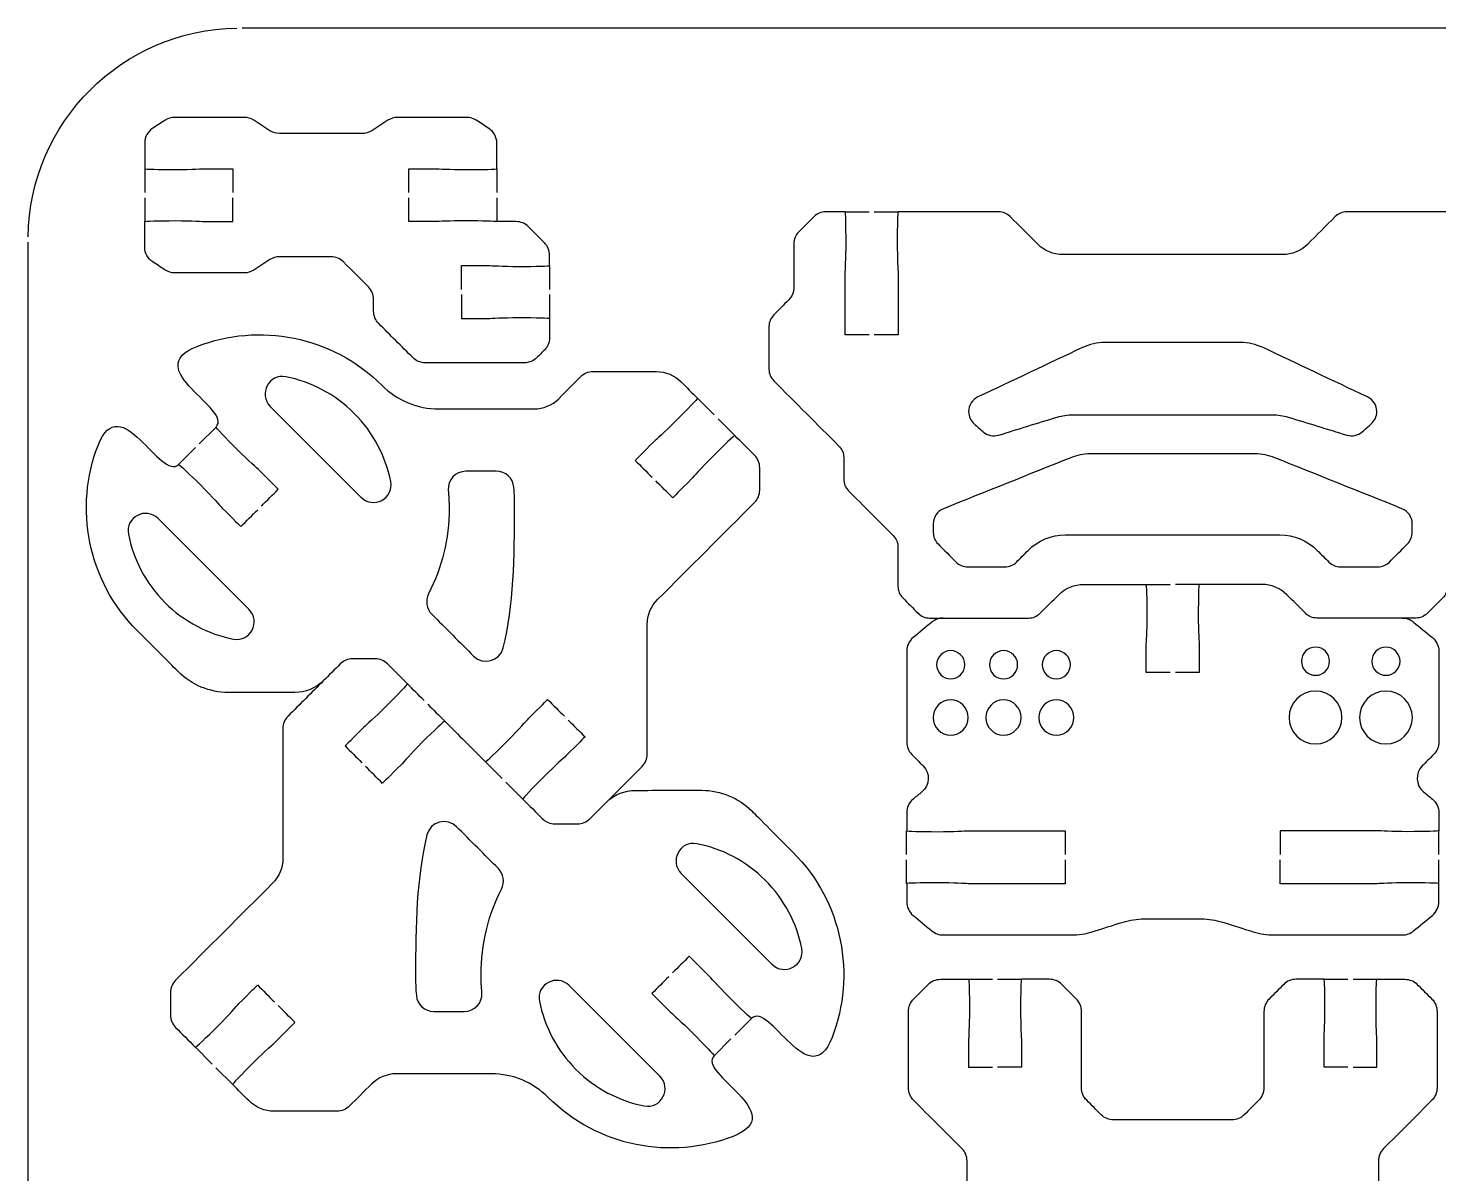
# Model space of a CAD drawing. Extents: x 0 to 400, y 230 to 450.
# Drawn here: x 0 to 80.1, y 384.9 to 450 of the extents above; entities that cross this region are included whole.
import ezdxf

# ---------------------------------------------------------------- set-up
doc = ezdxf.new("R2010")
doc.units = 0
doc.header["$MEASUREMENT"] = 0
doc.layers.add('DEFAULT', color=18, linetype='CONTINUOUS')

msp = doc.modelspace()

# ---------------------------------------------------------------- linework, layer by layer
at = {"layer": 'DEFAULT', "color": 1}
for points in [[(117.852, 450), (12.15, 450)], [(6.616, 442.021), (6.616, 440.67)], [(26.615, 442.018), (26.615, 440.667)], [(6.616, 440.37), (6.616, 439.023)], [(26.615, 440.367), (26.615, 439.019)], [(46.402, 439.573), (47.753, 439.573)], [(48.053, 439.573), (49.401, 439.573)], [(0, 242.147), (0, 437.847)], [(29.614, 436.515), (29.614, 435.167)], [(29.614, 434.867), (29.614, 433.516)], [(38.961, 428.032), (38.008, 428.984)], [(40.129, 426.864), (39.176, 427.817)], [(9.712, 426.391), (10.665, 427.347)], [(8.544, 425.224), (9.5, 426.18)], [(26.921, 407.38), (25.965, 408.336)], [(28.088, 406.212), (27.132, 407.168)], [(49.888, 403.06), (49.888, 404.412)], [(80.11, 403.057), (80.11, 404.408)], [(49.888, 401.41), (49.888, 402.761)], [(80.11, 401.41), (80.11, 402.757)], [(53.405, 395.98), (54.756, 395.98)], [(55.056, 395.98), (56.404, 395.98)], [(73.594, 395.98), (74.946, 395.98)], [(75.245, 395.98), (76.593, 395.98)], [(40.129, 392.803), (41.081, 393.756)], [(38.961, 391.636), (39.913, 392.592)], [(10.453, 391.163), (9.497, 392.119)], [(11.617, 389.995), (10.661, 390.951)]]:
    msp.add_lwpolyline(points, dxfattribs=at)
msp.add_open_spline([(0, 438.15), (0.081, 444.659), (5.341, 449.919), (11.85, 450)], degree=3, dxfattribs=at)
for points, knots in [([(21.616, 440.667), (21.616, 441.117), (21.616, 441.568), (21.616, 442.018), (21.616, 442.018), (22.241, 442.018), (23.116, 442.018), (23.327, 442.018), (23.899, 441.969), (24.865, 441.969), (25.832, 441.969), (26.615, 441.986), (26.615, 442.018), (26.615, 442.502), (26.615, 442.987), (26.615, 443.471), (26.615, 443.81), (26.442, 444.128), (26.16, 444.311), (25.922, 444.464), (25.685, 444.617), (25.447, 444.77), (25.285, 444.875), (25.098, 444.932), (24.904, 444.932), (23.592, 444.932), (22.279, 444.932), (20.967, 444.932), (20.773, 444.932), (20.586, 444.875), (20.424, 444.77), (20.118, 444.572), (19.812, 444.375), (19.507, 444.177), (19.341, 444.071), (19.154, 444.015), (18.96, 444.015), (17.396, 444.017), (15.832, 444.019), (14.268, 444.022), (14.077, 444.022), (13.89, 444.078), (13.728, 444.18), (13.421, 444.379), (13.114, 444.578), (12.807, 444.777), (12.645, 444.879), (12.458, 444.935), (12.264, 444.935), (10.952, 444.935), (9.639, 444.935), (8.327, 444.935), (8.133, 444.935), (7.946, 444.879), (7.784, 444.777), (7.547, 444.624), (7.311, 444.471), (7.075, 444.318), (6.789, 444.135), (6.616, 443.817), (6.616, 443.478), (6.616, 442.993), (6.616, 442.507), (6.616, 442.021), (6.616, 441.993), (7.399, 441.972), (8.366, 441.972), (9.333, 441.972), (9.904, 442.021), (10.116, 442.021), (10.615, 442.021), (11.115, 442.021), (11.615, 442.021), (11.615, 441.571), (11.615, 441.121), (11.615, 440.67)], [0, 0, 0, 0, 3.83, 3.83, 3.83, 4.83, 4.83, 4.83, 5.83, 5.83, 5.83, 6.83, 6.83, 6.83, 10.95, 10.95, 10.95, 11.95, 11.95, 11.95, 14.352166, 14.352166, 14.352166, 15.352166, 15.352166, 15.352166, 26.512166, 26.512166, 26.512166, 27.512166, 27.512166, 27.512166, 30.607711, 30.607711, 30.607711, 31.607711, 31.607711, 31.607711, 44.907726, 44.907726, 44.907726, 45.907726, 45.907726, 45.907726, 49.017099, 49.017099, 49.017099, 50.017099, 50.017099, 50.017099, 61.177099, 61.177099, 61.177099, 62.177099, 62.177099, 62.177099, 64.570862, 64.570862, 64.570862, 65.570862, 65.570862, 65.570862, 69.700862, 69.700862, 69.700862, 70.700862, 70.700862, 70.700862, 71.700862, 71.700862, 71.700862, 75.950862, 75.950862, 75.950862, 79.780862, 79.780862, 79.780862, 79.780862]), ([(24.615, 434.867), (24.615, 434.417), (24.615, 433.966), (24.615, 433.516), (25.115, 433.516), (25.614, 433.516), (26.114, 433.516), (26.326, 433.516), (26.897, 433.565), (27.864, 433.565), (28.831, 433.565), (29.614, 433.544), (29.614, 433.516), (29.614, 433.153), (29.614, 432.789), (29.614, 432.426), (29.614, 432.161), (29.508, 431.907), (29.321, 431.72), (29.177, 431.577), (29.034, 431.433), (28.891, 431.29), (28.704, 431.103), (28.45, 430.997), (28.185, 430.997), (26.306, 430.997), (24.427, 430.997), (22.548, 430.997), (22.283, 430.997), (22.029, 431.103), (21.842, 431.29), (21.198, 431.934), (20.553, 432.579), (19.909, 433.223), (19.722, 433.41), (19.616, 433.664), (19.616, 433.929), (19.616, 434.153), (19.616, 434.378), (19.616, 434.603), (19.616, 434.867), (19.51, 435.121), (19.323, 435.308), (18.852, 435.78), (18.38, 436.251), (17.909, 436.723), (17.722, 436.91), (17.468, 437.016), (17.203, 437.016), (16.226, 437.017), (15.249, 437.018), (14.271, 437.019), (14.077, 437.019), (13.887, 436.963), (13.725, 436.857), (13.419, 436.659), (13.113, 436.462), (12.807, 436.264), (12.645, 436.158), (12.458, 436.102), (12.264, 436.102), (10.952, 436.102), (9.639, 436.102), (8.327, 436.102), (8.133, 436.102), (7.946, 436.158), (7.784, 436.264), (7.546, 436.417), (7.309, 436.57), (7.071, 436.723), (6.789, 436.91), (6.616, 437.224), (6.616, 437.562), (6.616, 438.048), (6.616, 438.534), (6.616, 439.019), (6.616, 439.048), (7.399, 439.069), (8.366, 439.069), (9.333, 439.069), (9.904, 439.019), (10.116, 439.019), (10.615, 439.019), (11.115, 439.019), (11.615, 439.019), (11.615, 439.47), (11.615, 439.92), (11.615, 440.37)], [0, 0, 0, 0, 3.83, 3.83, 3.83, 8.08, 8.08, 8.08, 9.08, 9.08, 9.08, 10.08, 10.08, 10.08, 13.17, 13.17, 13.17, 14.17, 14.17, 14.17, 15.895341, 15.895341, 15.895341, 16.895341, 16.895341, 16.895341, 32.875341, 32.875341, 32.875341, 33.875341, 33.875341, 33.875341, 41.625231, 41.625231, 41.625231, 42.625231, 42.625231, 42.625231, 44.535231, 44.535231, 44.535231, 45.535231, 45.535231, 45.535231, 51.206227, 51.206227, 51.206227, 52.206227, 52.206227, 52.206227, 60.516233, 60.516233, 60.516233, 61.516233, 61.516233, 61.516233, 64.611778, 64.611778, 64.611778, 65.611778, 65.611778, 65.611778, 76.771778, 76.771778, 76.771778, 77.771778, 77.771778, 77.771778, 80.173944, 80.173944, 80.173944, 81.173944, 81.173944, 81.173944, 85.303944, 85.303944, 85.303944, 86.303944, 86.303944, 86.303944, 87.303944, 87.303944, 87.303944, 91.553944, 91.553944, 91.553944, 95.383944, 95.383944, 95.383944, 95.383944]), ([(24.615, 435.167), (24.615, 435.617), (24.615, 436.068), (24.615, 436.518), (25.115, 436.518), (25.614, 436.518), (26.114, 436.518), (26.326, 436.518), (26.897, 436.469), (27.864, 436.469), (28.831, 436.469), (29.614, 436.49), (29.614, 436.518), (29.614, 436.713), (29.614, 436.909), (29.614, 437.104), (29.614, 437.368), (29.508, 437.622), (29.321, 437.809), (29.016, 438.114), (28.712, 438.418), (28.407, 438.723), (28.22, 438.91), (27.966, 439.016), (27.702, 439.016), (27.339, 439.016), (26.977, 439.016), (26.615, 439.016), (26.47, 439.016), (25.832, 439.062), (24.865, 439.062), (23.899, 439.062), (23.327, 439.016), (23.116, 439.016), (22.241, 439.016), (21.616, 439.016), (21.616, 439.016), (21.616, 439.466), (21.616, 439.917), (21.616, 440.367)], [0, 0, 0, 0, 3.83, 3.83, 3.83, 8.08, 8.08, 8.08, 9.08, 9.08, 9.08, 10.08, 10.08, 10.08, 11.74, 11.74, 11.74, 12.74, 12.74, 12.74, 16.402813, 16.402813, 16.402813, 17.402813, 17.402813, 17.402813, 20.482813, 20.482813, 20.482813, 21.482813, 21.482813, 21.482813, 22.482813, 22.482813, 22.482813, 23.482813, 23.482813, 23.482813, 27.312813, 27.312813, 27.312813, 27.312813]), ([(47.753, 432.574), (47.302, 432.574), (46.85, 432.574), (46.399, 432.574), (46.399, 433.74), (46.399, 434.907), (46.399, 436.073), (46.399, 436.285), (46.448, 436.857), (46.448, 437.823), (46.448, 438.79), (46.427, 439.573), (46.399, 439.573), (46.026, 439.573), (45.653, 439.573), (45.281, 439.573), (45.037, 439.573), (44.804, 439.474), (44.628, 439.301), (44.337, 439.01), (44.047, 438.718), (43.757, 438.426), (43.584, 438.254), (43.485, 438.021), (43.485, 437.774), (43.485, 436.941), (43.485, 436.109), (43.485, 435.276), (43.485, 435.008), (43.379, 434.754), (43.192, 434.567), (42.909, 434.284), (42.625, 434), (42.342, 433.717), (42.169, 433.544), (42.07, 433.308), (42.07, 433.064), (42.07, 432.251), (42.07, 431.437), (42.07, 430.623), (42.07, 430.38), (42.169, 430.143), (42.342, 429.97), (43.575, 428.736), (44.809, 427.501), (46.043, 426.266), (46.219, 426.093), (46.314, 425.861), (46.314, 425.614), (46.314, 425.202), (46.314, 424.79), (46.314, 424.379), (46.314, 424.135), (46.413, 423.899), (46.586, 423.726), (47.432, 422.878), (48.279, 422.031), (49.126, 421.183), (49.302, 421.01), (49.397, 420.777), (49.397, 420.53), (49.397, 419.785), (49.397, 419.039), (49.397, 418.293), (49.397, 418.05), (49.496, 417.814), (49.669, 417.641), (49.96, 417.349), (50.25, 417.058), (50.54, 416.766), (50.717, 416.593), (50.95, 416.498), (51.193, 416.498), (51.449, 416.498), (51.706, 416.498), (51.962, 416.498), (53.58, 416.498), (55.198, 416.498), (56.816, 416.498), (57.063, 416.498), (57.296, 416.593), (57.469, 416.766), (57.822, 417.119), (58.175, 417.471), (58.527, 417.824), (58.901, 418.198), (59.409, 418.41), (59.938, 418.41), (61.125, 418.41), (62.311, 418.41), (63.498, 418.41), (63.948, 418.41), (64.399, 418.41), (64.849, 418.41)], [0, 0, 0, 0, 3.84, 3.84, 3.84, 13.76, 13.76, 13.76, 14.76, 14.76, 14.76, 15.76, 15.76, 15.76, 18.93, 18.93, 18.93, 19.93, 19.93, 19.93, 23.430186, 23.430186, 23.430186, 24.430186, 24.430186, 24.430186, 31.510186, 31.510186, 31.510186, 32.510186, 32.510186, 32.510186, 35.91844, 35.91844, 35.91844, 36.91844, 36.91844, 36.91844, 43.83844, 43.83844, 43.83844, 44.83844, 44.83844, 44.83844, 59.680613, 59.680613, 59.680613, 60.680613, 60.680613, 60.680613, 64.180613, 64.180613, 64.180613, 65.180613, 65.180613, 65.180613, 75.370025, 75.370025, 75.370025, 76.370025, 76.370025, 76.370025, 82.710025, 82.710025, 82.710025, 83.710025, 83.710025, 83.710025, 87.21021, 87.21021, 87.21021, 88.21021, 88.21021, 88.21021, 90.39021, 90.39021, 90.39021, 104.15021, 104.15021, 104.15021, 105.15021, 105.15021, 105.15021, 109.392851, 109.392851, 109.392851, 110.392851, 110.392851, 110.392851, 120.482851, 120.482851, 120.482851, 124.312851, 124.312851, 124.312851, 124.312851]), ([(81.948, 432.574), (81.498, 432.574), (81.047, 432.574), (80.597, 432.574), (80.597, 433.74), (80.597, 434.907), (80.597, 436.073), (80.597, 436.285), (80.646, 436.857), (80.646, 437.823), (80.646, 438.79), (80.625, 439.573), (80.597, 439.573), (78.693, 439.573), (76.789, 439.573), (74.886, 439.573), (74.639, 439.573), (74.406, 439.474), (74.233, 439.301), (73.705, 438.775), (73.177, 438.248), (72.649, 437.721), (72.275, 437.347), (71.767, 437.139), (71.238, 437.139), (67.079, 437.139), (62.919, 437.139), (58.76, 437.139), (58.231, 437.139), (57.723, 437.347), (57.349, 437.721), (56.821, 438.248), (56.293, 438.775), (55.765, 439.301), (55.592, 439.474), (55.359, 439.573), (55.112, 439.573), (53.209, 439.573), (51.305, 439.573), (49.401, 439.573), (49.373, 439.573), (49.352, 438.79), (49.352, 437.823), (49.352, 436.857), (49.401, 436.285), (49.401, 436.073), (49.401, 434.907), (49.401, 433.74), (49.401, 432.574), (48.952, 432.574), (48.503, 432.574), (48.053, 432.574)], [0, 0, 0, 0, 3.83, 3.83, 3.83, 13.75, 13.75, 13.75, 14.75, 14.75, 14.75, 15.75, 15.75, 15.75, 31.94, 31.94, 31.94, 32.94, 32.94, 32.94, 39.282752, 39.282752, 39.282752, 40.282752, 40.282752, 40.282752, 75.652752, 75.652752, 75.652752, 76.652752, 76.652752, 76.652752, 82.995504, 82.995504, 82.995504, 83.995504, 83.995504, 83.995504, 100.185504, 100.185504, 100.185504, 101.185504, 101.185504, 101.185504, 102.185504, 102.185504, 102.185504, 112.105504, 112.105504, 112.105504, 115.925504, 115.925504, 115.925504, 115.925504]), ([(82.248, 432.574), (82.698, 432.574), (83.149, 432.574), (83.599, 432.574), (83.599, 433.74), (83.599, 434.907), (83.599, 436.073), (83.599, 436.285), (83.55, 436.857), (83.55, 437.823), (83.55, 438.79), (83.571, 439.573), (83.599, 439.573), (83.972, 439.573), (84.345, 439.573), (84.718, 439.573), (84.961, 439.573), (85.194, 439.474), (85.37, 439.301), (85.661, 439.01), (85.951, 438.718), (86.242, 438.426), (86.414, 438.254), (86.513, 438.021), (86.513, 437.774), (86.514, 436.94), (86.516, 436.106), (86.517, 435.273), (86.517, 435.008), (86.623, 434.754), (86.81, 434.567), (87.093, 434.284), (87.376, 434), (87.66, 433.717), (87.833, 433.544), (87.931, 433.308), (87.931, 433.064), (87.931, 432.251), (87.931, 431.437), (87.931, 430.623), (87.931, 430.38), (87.833, 430.143), (87.66, 429.97), (86.426, 428.736), (85.193, 427.501), (83.959, 426.266), (83.783, 426.093), (83.687, 425.861), (83.687, 425.614), (83.687, 425.202), (83.687, 424.79), (83.687, 424.379), (83.687, 424.135), (83.589, 423.899), (83.416, 423.726), (82.479, 422.788), (81.541, 421.849), (80.601, 420.911), (80.601, 420.039), (80.601, 419.166), (80.601, 418.293), (80.601, 418.046), (80.502, 417.814), (80.333, 417.641), (80.042, 417.349), (79.752, 417.058), (79.461, 416.766), (79.285, 416.593), (79.052, 416.498), (78.805, 416.498), (78.55, 416.498), (78.295, 416.498), (78.039, 416.498), (76.421, 416.498), (74.803, 416.498), (73.185, 416.498), (72.938, 416.498), (72.705, 416.593), (72.533, 416.766), (72.18, 417.119), (71.827, 417.471), (71.474, 417.824), (71.1, 418.198), (70.592, 418.41), (70.063, 418.41), (68.875, 418.41), (67.688, 418.41), (66.5, 418.41), (66.05, 418.41), (65.599, 418.41), (65.149, 418.41)], [0, 0, 0, 0, 3.83, 3.83, 3.83, 13.75, 13.75, 13.75, 14.75, 14.75, 14.75, 15.75, 15.75, 15.75, 18.92, 18.92, 18.92, 19.92, 19.92, 19.92, 23.420186, 23.420186, 23.420186, 24.420186, 24.420186, 24.420186, 31.510193, 31.510193, 31.510193, 32.510193, 32.510193, 32.510193, 35.918447, 35.918447, 35.918447, 36.918447, 36.918447, 36.918447, 43.838447, 43.838447, 43.838447, 44.838447, 44.838447, 44.838447, 59.68062, 59.68062, 59.68062, 60.68062, 60.68062, 60.68062, 64.18062, 64.18062, 64.18062, 65.18062, 65.18062, 65.18062, 76.468976, 76.468976, 76.468976, 83.888976, 83.888976, 83.888976, 84.888976, 84.888976, 84.888976, 88.389162, 88.389162, 88.389162, 89.389162, 89.389162, 89.389162, 91.559162, 91.559162, 91.559162, 105.319162, 105.319162, 105.319162, 106.319162, 106.319162, 106.319162, 110.561802, 110.561802, 110.561802, 111.561802, 111.561802, 111.561802, 121.661802, 121.661802, 121.661802, 125.491802, 125.491802, 125.491802, 125.491802]), ([(13.243, 422.86), (13.562, 423.177), (13.881, 423.495), (14.199, 423.812), (13.847, 424.165), (13.494, 424.518), (13.141, 424.871), (12.989, 425.023), (12.552, 425.389), (11.868, 426.074), (11.194, 426.748), (10.665, 427.312), (10.665, 427.347), (11.666, 428.346), (6.294, 430.649), (9.589, 431.926), (13.106, 433.288), (17.258, 432.544), (20.094, 429.711), (20.955, 428.857), (22.109, 428.377), (23.319, 428.374), (25.119, 428.374), (26.919, 428.374), (28.72, 428.374), (29.249, 428.377), (29.753, 428.582), (30.127, 428.956), (30.542, 429.371), (30.957, 429.786), (31.373, 430.201), (31.56, 430.395), (31.814, 430.498), (32.078, 430.498), (33.274, 430.498), (34.47, 430.498), (35.666, 430.498), (36.199, 430.498), (36.707, 430.286), (37.081, 429.912), (37.39, 429.603), (37.699, 429.293), (38.008, 428.984), (38.008, 428.945), (37.476, 428.381), (36.805, 427.714), (36.121, 427.03), (35.684, 426.659), (35.535, 426.511), (34.914, 425.897), (34.474, 425.449), (34.474, 425.449), (34.792, 425.132), (35.111, 424.814), (35.43, 424.497)], [0, 0, 0, 0, 3.825454, 3.825454, 3.825454, 8.068095, 8.068095, 8.068095, 9.068095, 9.068095, 9.068095, 10.068095, 10.068095, 10.068095, 11.068095, 11.068095, 11.068095, 12.068095, 12.068095, 12.068095, 13.068095, 13.068095, 13.068095, 28.378095, 28.378095, 28.378095, 29.378095, 29.378095, 29.378095, 34.370269, 34.370269, 34.370269, 35.370269, 35.370269, 35.370269, 45.540269, 45.540269, 45.540269, 46.540269, 46.540269, 46.540269, 50.25965, 50.25965, 50.25965, 51.25965, 51.25965, 51.25965, 52.25965, 52.25965, 52.25965, 53.25965, 53.25965, 53.25965, 57.085105, 57.085105, 57.085105, 57.085105]), ([(70.127, 431.861), (72.105, 430.925), (74.083, 429.99), (76.061, 429.055), (76.384, 428.902), (76.589, 428.577), (76.589, 428.22), (76.589, 427.955), (76.475, 427.702), (76.276, 427.527), (76.105, 427.377), (75.935, 427.226), (75.764, 427.075), (75.523, 426.863), (75.189, 426.792), (74.882, 426.886), (73.774, 427.227), (72.666, 427.569), (71.558, 427.91), (71.272, 427.998), (70.974, 428.043), (70.675, 428.043), (66.891, 428.043), (63.107, 428.043), (59.323, 428.043), (59.024, 428.043), (58.726, 427.998), (58.44, 427.91), (57.332, 427.569), (56.224, 427.227), (55.116, 426.886), (54.81, 426.792), (54.476, 426.863), (54.235, 427.075), (54.064, 427.226), (53.893, 427.377), (53.722, 427.527), (53.523, 427.702), (53.409, 427.955), (53.409, 428.22), (53.409, 428.577), (53.615, 428.902), (53.937, 429.055), (55.915, 429.99), (57.893, 430.925), (59.871, 431.861), (60.272, 432.051), (60.71, 432.149), (61.154, 432.149), (63.717, 432.149), (66.281, 432.149), (68.844, 432.149), (69.288, 432.149), (69.726, 432.051), (70.127, 431.861)], [1, 1, 1, 1, 19.606301, 19.606301, 19.606301, 20.607301, 20.607301, 20.607301, 21.607301, 21.607301, 21.607301, 23.543691, 23.543691, 23.543691, 24.543691, 24.543691, 24.543691, 34.401523, 34.401523, 34.401523, 35.401523, 35.401523, 35.401523, 67.579523, 67.579523, 67.579523, 68.579523, 68.579523, 68.579523, 78.43831, 78.43831, 78.43831, 79.43831, 79.43831, 79.43831, 81.375452, 81.375452, 81.375452, 82.376452, 82.376452, 82.376452, 83.376452, 83.376452, 83.376452, 101.983656, 101.983656, 101.983656, 102.983656, 102.983656, 102.983656, 124.782656, 124.782656, 124.782656, 125.782656, 125.782656, 125.782656, 125.782656]), ([(14.637, 430.2), (16.057, 429.918), (17.414, 429.224), (18.514, 428.124), (19.614, 427.024), (20.305, 425.669), (20.589, 424.247), (20.784, 423.285), (19.592, 422.666), (18.898, 423.36), (17.182, 425.076), (15.465, 426.792), (13.749, 428.508), (13.058, 429.204), (13.672, 430.396), (14.637, 430.2)], [1, 1, 1, 1, 2, 2, 2, 3, 3, 3, 4, 4, 4, 24.640447, 24.640447, 24.640447, 25.640447, 25.640447, 25.640447, 25.640447]), ([(22.486, 411.811), (22.169, 412.128), (21.851, 412.446), (21.534, 412.767), (21.159, 413.142), (20.783, 413.517), (20.408, 413.892), (20.221, 414.076), (19.967, 414.182), (19.703, 414.182), (19.278, 414.18), (18.854, 414.179), (18.429, 414.178), (18.165, 414.178), (17.911, 414.076), (17.724, 413.889), (17.401, 413.568), (17.079, 413.247), (16.757, 412.926), (16.32, 412.506), (15.741, 412.27), (15.134, 412.27), (13.876, 412.27), (12.618, 412.27), (11.36, 412.27), (10.301, 412.27), (9.282, 412.696), (8.53, 413.441), (8.53, 413.441), (7.003, 414.975), (6.184, 415.794), (3.348, 418.63), (2.607, 422.782), (3.965, 426.303), (5.239, 429.598), (7.542, 424.222), (8.541, 425.224), (8.583, 425.224), (9.144, 424.694), (9.814, 424.021), (10.499, 423.336), (10.869, 422.899), (11.017, 422.747), (11.635, 422.133), (12.076, 421.692), (12.076, 421.692), (12.394, 422.011), (12.713, 422.33), (13.032, 422.648)], [0, 0, 0, 0, 3.828377, 3.828377, 3.828377, 8.339718, 8.339718, 8.339718, 9.339718, 9.339718, 9.339718, 12.949732, 12.949732, 12.949732, 13.949732, 13.949732, 13.949732, 17.817612, 17.817612, 17.817612, 18.817612, 18.817612, 18.817612, 29.517612, 29.517612, 29.517612, 30.517612, 30.517612, 30.517612, 31.517612, 31.517612, 31.517612, 32.517612, 32.517612, 32.517612, 33.517612, 33.517612, 33.517612, 34.517612, 34.517612, 34.517612, 35.517612, 35.517612, 35.517612, 36.517612, 36.517612, 36.517612, 40.350131, 40.350131, 40.350131, 40.350131]), ([(30.667, 410.703), (30.986, 410.385), (31.304, 410.066), (31.623, 409.747), (31.623, 409.747), (31.179, 409.306), (30.561, 408.689), (30.413, 408.537), (29.972, 408.17), (29.288, 407.486), (28.607, 406.802), (28.067, 406.234), (28.088, 406.212), (28.463, 405.838), (28.838, 405.465), (29.214, 405.091), (29.404, 404.907), (29.651, 404.801), (29.916, 404.801), (30.341, 404.801), (30.767, 404.801), (31.193, 404.801), (31.457, 404.801), (31.711, 404.907), (31.898, 405.094), (32.219, 405.415), (32.54, 405.736), (32.861, 406.057), (33.528, 406.724), (34.195, 407.391), (34.862, 408.057), (35.052, 408.248), (35.161, 408.498), (35.158, 408.767), (35.159, 411.223), (35.16, 413.68), (35.161, 416.136), (35.158, 416.669), (35.37, 417.177), (35.747, 417.551), (37.581, 419.386), (39.416, 421.222), (41.25, 423.058), (41.437, 423.245), (41.543, 423.495), (41.543, 423.76), (41.543, 424.185), (41.543, 424.611), (41.543, 425.037), (41.543, 425.301), (41.437, 425.552), (41.254, 425.739), (40.88, 426.114), (40.506, 426.489), (40.132, 426.864), (40.093, 426.864), (39.532, 426.338), (38.855, 425.661), (38.174, 424.977), (37.807, 424.539), (37.656, 424.388), (37.042, 423.77), (36.601, 423.329), (36.601, 423.329), (36.281, 423.648), (35.961, 423.967), (35.641, 424.285)], [0, 0, 0, 0, 3.832519, 3.832519, 3.832519, 4.832519, 4.832519, 4.832519, 5.832519, 5.832519, 5.832519, 6.832519, 6.832519, 6.832519, 11.336795, 11.336795, 11.336795, 12.336795, 12.336795, 12.336795, 15.956795, 15.956795, 15.956795, 16.956795, 16.956795, 16.956795, 20.817598, 20.817598, 20.817598, 28.836188, 28.836188, 28.836188, 29.836188, 29.836188, 29.836188, 50.726191, 50.726191, 50.726191, 51.726191, 51.726191, 51.726191, 73.794995, 73.794995, 73.794995, 74.794995, 74.794995, 74.794995, 78.414995, 78.414995, 78.414995, 79.414995, 79.414995, 79.414995, 83.91927, 83.91927, 83.91927, 84.91927, 84.91927, 84.91927, 85.91927, 85.91927, 85.91927, 86.91927, 86.91927, 86.91927, 90.758867, 90.758867, 90.758867, 90.758867]), ([(70.792, 425.605), (73.202, 424.639), (75.611, 423.674), (78.02, 422.708), (78.371, 422.568), (78.6, 422.229), (78.6, 421.852), (78.6, 421.687), (78.6, 421.523), (78.6, 421.358), (78.6, 421.114), (78.503, 420.88), (78.33, 420.706), (77.988, 420.364), (77.646, 420.021), (77.304, 419.678), (77.131, 419.505), (76.896, 419.407), (76.651, 419.407), (75.941, 419.407), (75.232, 419.407), (74.522, 419.407), (74.277, 419.407), (74.042, 419.504), (73.869, 419.678), (73.65, 419.897), (73.431, 420.116), (73.212, 420.336), (72.649, 420.9), (71.885, 421.217), (71.089, 421.217), (67.029, 421.217), (62.969, 421.217), (58.909, 421.217), (58.113, 421.217), (57.349, 420.9), (56.786, 420.336), (56.567, 420.116), (56.348, 419.897), (56.129, 419.678), (55.956, 419.504), (55.721, 419.407), (55.476, 419.407), (54.768, 419.407), (54.059, 419.407), (53.351, 419.407), (53.106, 419.407), (52.871, 419.505), (52.698, 419.678), (52.355, 420.021), (52.013, 420.364), (51.671, 420.706), (51.499, 420.88), (51.402, 421.114), (51.402, 421.358), (51.402, 421.523), (51.402, 421.687), (51.402, 421.852), (51.402, 422.229), (51.631, 422.568), (51.981, 422.708), (54.389, 423.674), (56.798, 424.639), (59.206, 425.605), (59.561, 425.747), (59.939, 425.82), (60.322, 425.82), (63.44, 425.82), (66.558, 425.82), (69.677, 425.82), (70.059, 425.82), (70.437, 425.747), (70.792, 425.605)], [0, 0, 0, 0, 22.073424, 22.073424, 22.073424, 23.073424, 23.073424, 23.073424, 24.471424, 24.471424, 24.471424, 25.471424, 25.471424, 25.471424, 29.590324, 29.590324, 29.590324, 30.590324, 30.590324, 30.590324, 36.624324, 36.624324, 36.624324, 37.624324, 37.624324, 37.624324, 40.259712, 40.259712, 40.259712, 41.259712, 41.259712, 41.259712, 75.783712, 75.783712, 75.783712, 76.783712, 76.783712, 76.783712, 79.4191, 79.4191, 79.4191, 80.4191, 80.4191, 80.4191, 86.4431, 86.4431, 86.4431, 87.4431, 87.4431, 87.4431, 91.562706, 91.562706, 91.562706, 92.562706, 92.562706, 92.562706, 93.960706, 93.960706, 93.960706, 94.960706, 94.960706, 94.960706, 117.024105, 117.024105, 117.024105, 118.024105, 118.024105, 118.024105, 144.541105, 144.541105, 144.541105, 145.541105, 145.541105, 145.541105, 145.541105]), ([(24.853, 424.834), (25.43, 424.834), (26.007, 424.834), (26.584, 424.834), (27.103, 424.834), (27.539, 424.437), (27.579, 423.923), (27.614, 423.534), (27.626, 423.147), (27.626, 422.753), (27.626, 419.994), (27.569, 417.193), (26.975, 414.803), (26.786, 414.05), (25.845, 413.788), (25.294, 414.339), (24.503, 415.132), (23.712, 415.924), (22.921, 416.717), (22.615, 417.023), (22.543, 417.49), (22.739, 417.877), (23.486, 419.336), (23.904, 420.997), (23.904, 422.753), (23.905, 423.092), (23.887, 423.429), (23.859, 423.761), (23.802, 424.337), (24.271, 424.831), (24.853, 424.834)], [1, 1, 1, 1, 5.907, 5.907, 5.907, 6.907, 6.907, 6.907, 7.907, 7.907, 7.907, 8.907, 8.907, 8.907, 9.907, 9.907, 9.907, 19.427491, 19.427491, 19.427491, 20.427491, 20.427491, 20.427491, 21.427491, 21.427491, 21.427491, 22.427491, 22.427491, 22.427491, 23.427491, 23.427491, 23.427491, 23.427491]), ([(11.654, 415.302), (10.227, 415.581), (8.865, 416.28), (7.768, 417.377), (6.667, 418.478), (5.969, 419.839), (5.689, 421.262), (5.5, 422.224), (6.69, 422.841), (7.383, 422.147), (9.101, 420.429), (10.819, 418.711), (12.537, 416.993), (13.23, 416.3), (12.612, 415.113), (11.654, 415.302)], [1, 1, 1, 1, 2, 2, 2, 3, 3, 3, 4, 4, 4, 24.660246, 24.660246, 24.660246, 25.660246, 25.660246, 25.660246, 25.660246]), ([(64.849, 413.411), (64.399, 413.411), (63.948, 413.411), (63.498, 413.411), (63.498, 413.911), (63.498, 414.411), (63.498, 414.91), (63.498, 415.122), (63.547, 415.693), (63.547, 416.66), (63.547, 417.627), (63.526, 418.41), (63.498, 418.41)], [0, 0, 0, 0, 3.83, 3.83, 3.83, 8.08, 8.08, 8.08, 9.08, 9.08, 9.08, 10.08, 10.08, 10.08, 10.08]), ([(66.5, 418.41), (66.472, 418.41), (66.451, 417.627), (66.451, 416.66), (66.451, 415.693), (66.5, 415.122), (66.5, 414.91), (66.5, 414.411), (66.5, 413.911), (66.5, 413.411), (66.05, 413.411), (65.599, 413.411), (65.149, 413.411)], [0, 0, 0, 0, 1, 1, 1, 2, 2, 2, 6.25, 6.25, 6.25, 10.08, 10.08, 10.08, 10.08]), ([(51.962, 416.498), (51.729, 416.498), (51.504, 416.417), (51.324, 416.268), (50.967, 415.973), (50.611, 415.678), (50.255, 415.383), (50.025, 415.193), (49.891, 414.91), (49.891, 414.61), (49.891, 412.89), (49.891, 411.17), (49.891, 409.449), (49.891, 409.185), (49.997, 408.931), (50.184, 408.744), (50.398, 408.53), (50.612, 408.316), (50.826, 408.102), (51.242, 407.685), (51.211, 407.001), (50.756, 406.624), (50.589, 406.486), (50.422, 406.348), (50.255, 406.211), (50.025, 406.02), (49.891, 405.738), (49.891, 405.438), (49.891, 405.096), (49.891, 404.754), (49.891, 404.412), (49.891, 404.383), (50.674, 404.362), (51.641, 404.362), (52.608, 404.362), (53.179, 404.412), (53.391, 404.412), (55.225, 404.412), (57.06, 404.412), (58.894, 404.412), (58.894, 403.961), (58.894, 403.511), (58.894, 403.06)], [0, 0, 0, 0, 1, 1, 1, 4.93459, 4.93459, 4.93459, 5.93459, 5.93459, 5.93459, 20.56459, 20.56459, 20.56459, 21.56459, 21.56459, 21.56459, 24.138459, 24.138459, 24.138459, 25.138459, 25.138459, 25.138459, 26.978377, 26.978377, 26.978377, 27.978377, 27.978377, 27.978377, 30.888377, 30.888377, 30.888377, 31.888377, 31.888377, 31.888377, 32.888377, 32.888377, 32.888377, 48.488377, 48.488377, 48.488377, 52.318377, 52.318377, 52.318377, 52.318377]), ([(78.039, 416.498), (78.272, 416.498), (78.498, 416.417), (78.678, 416.268), (79.034, 415.973), (79.391, 415.678), (79.747, 415.383), (79.976, 415.193), (80.11, 414.91), (80.11, 414.61), (80.11, 412.89), (80.11, 411.17), (80.11, 409.449), (80.11, 409.185), (80.004, 408.931), (79.817, 408.744), (79.603, 408.53), (79.389, 408.316), (79.175, 408.102), (78.759, 407.685), (78.791, 407.001), (79.246, 406.624), (79.413, 406.486), (79.58, 406.348), (79.747, 406.211), (79.976, 406.02), (80.11, 405.738), (80.11, 405.438), (80.11, 405.096), (80.11, 404.754), (80.11, 404.412), (80.11, 404.383), (79.327, 404.362), (78.36, 404.362), (77.394, 404.362), (76.822, 404.412), (76.611, 404.412), (74.776, 404.412), (72.942, 404.412), (71.107, 404.412), (71.107, 403.96), (71.107, 403.509), (71.107, 403.057)], [0, 0, 0, 0, 1, 1, 1, 4.93459, 4.93459, 4.93459, 5.93459, 5.93459, 5.93459, 20.56459, 20.56459, 20.56459, 21.56459, 21.56459, 21.56459, 24.138459, 24.138459, 24.138459, 25.138459, 25.138459, 25.138459, 26.978377, 26.978377, 26.978377, 27.978377, 27.978377, 27.978377, 30.888377, 30.888377, 30.888377, 31.888377, 31.888377, 31.888377, 32.888377, 32.888377, 32.888377, 48.488377, 48.488377, 48.488377, 52.328377, 52.328377, 52.328377, 52.328377]), ([(51.592, 413.846), (51.592, 414.287), (51.948, 414.647), (52.389, 414.647), (52.833, 414.647), (53.19, 414.287), (53.19, 413.846), (53.19, 413.405), (52.833, 413.045), (52.389, 413.045), (51.948, 413.045), (51.592, 413.405), (51.592, 413.846)], [1, 1, 1, 1, 2, 2, 2, 3, 3, 3, 4, 4, 4, 5, 5, 5, 5]), ([(54.59, 413.846), (54.59, 414.287), (54.95, 414.647), (55.391, 414.647), (55.832, 414.647), (56.192, 414.287), (56.192, 413.846), (56.192, 413.405), (55.832, 413.045), (55.391, 413.045), (54.95, 413.045), (54.59, 413.405), (54.59, 413.846)], [1, 1, 1, 1, 2, 2, 2, 3, 3, 3, 4, 4, 4, 5, 5, 5, 5]), ([(59.191, 413.846), (59.191, 413.405), (58.831, 413.045), (58.39, 413.045), (57.949, 413.045), (57.589, 413.405), (57.589, 413.846), (57.589, 414.287), (57.949, 414.647), (58.39, 414.647), (58.831, 414.647), (59.191, 414.287), (59.191, 413.846)], [1, 1, 1, 1, 2, 2, 2, 3, 3, 3, 4, 4, 4, 5, 5, 5, 5]), ([(72.31, 414.044), (72.31, 414.485), (72.667, 414.844), (73.111, 414.844), (73.552, 414.844), (73.908, 414.485), (73.908, 414.044), (73.908, 413.603), (73.552, 413.243), (73.111, 413.243), (72.667, 413.243), (72.31, 413.603), (72.31, 414.044)], [1, 1, 1, 1, 2, 2, 2, 3, 3, 3, 4, 4, 4, 5, 5, 5, 5]), ([(76.311, 414.044), (76.311, 414.485), (76.667, 414.844), (77.108, 414.844), (77.553, 414.844), (77.909, 414.485), (77.909, 414.044), (77.909, 413.603), (77.553, 413.243), (77.108, 413.243), (76.667, 413.243), (76.311, 413.603), (76.311, 414.044)], [1, 1, 1, 1, 2, 2, 2, 3, 3, 3, 4, 4, 4, 5, 5, 5, 5]), ([(16.757, 412.926), (16.091, 412.259), (15.426, 411.592), (14.76, 410.926), (14.57, 410.735), (14.464, 410.481), (14.464, 410.216), (14.464, 407.759), (14.464, 405.301), (14.464, 402.843), (14.464, 402.314), (14.252, 401.806), (13.875, 401.429), (12.04, 399.594), (10.206, 397.76), (8.371, 395.925), (8.185, 395.738), (8.079, 395.488), (8.079, 395.223), (8.079, 394.798), (8.079, 394.372), (8.079, 393.946), (8.079, 393.682), (8.188, 393.431), (8.368, 393.244), (8.742, 392.869), (9.116, 392.494), (9.49, 392.119), (9.529, 392.119), (10.09, 392.645), (10.767, 393.322), (11.448, 394.003), (11.815, 394.444), (11.966, 394.595), (12.58, 395.213), (13.025, 395.654), (13.025, 395.654), (13.344, 395.334), (13.664, 395.014), (13.984, 394.694)], [0, 0, 0, 0, 8.011523, 8.011523, 8.011523, 9.011523, 9.011523, 9.011523, 29.911523, 29.911523, 29.911523, 30.911523, 30.911523, 30.911523, 52.973255, 52.973255, 52.973255, 53.973255, 53.973255, 53.973255, 57.593255, 57.593255, 57.593255, 58.593255, 58.593255, 58.593255, 63.09753, 63.09753, 63.09753, 64.09753, 64.09753, 64.09753, 65.09753, 65.09753, 65.09753, 66.09753, 66.09753, 66.09753, 69.944191, 69.944191, 69.944191, 69.944191]), ([(21.534, 412.767), (21.534, 412.725), (20.997, 412.164), (20.331, 411.493), (19.65, 410.809), (19.209, 410.442), (19.061, 410.291), (18.44, 409.673), (17.999, 409.232), (17.999, 409.232), (18.316, 408.915), (18.634, 408.597), (18.951, 408.28)], [0, 0, 0, 0, 1.001467, 1.001467, 1.001467, 2.002933, 2.002933, 2.002933, 3.0044, 3.0044, 3.0044, 6.828377, 6.828377, 6.828377, 6.828377]), ([(22.698, 411.599), (23.016, 411.281), (23.335, 410.962), (23.654, 410.643), (24.424, 409.874), (25.194, 409.105), (25.965, 408.336), (26.003, 408.336), (26.568, 408.865), (27.238, 409.539), (27.919, 410.223), (28.289, 410.661), (28.437, 410.813), (29.062, 411.43), (29.499, 411.871), (29.499, 411.871), (29.818, 411.552), (30.137, 411.234), (30.455, 410.915)], [0, 0, 0, 0, 3.832519, 3.832519, 3.832519, 13.088549, 13.088549, 13.088549, 14.088549, 14.088549, 14.088549, 15.088549, 15.088549, 15.088549, 16.088549, 16.088549, 16.088549, 19.921068, 19.921068, 19.921068, 19.921068]), ([(51.391, 410.844), (51.391, 411.398), (51.839, 411.846), (52.389, 411.846), (52.943, 411.846), (53.391, 411.398), (53.391, 410.844), (53.391, 410.294), (52.943, 409.845), (52.389, 409.845), (51.839, 409.845), (51.391, 410.294), (51.391, 410.844)], [1, 1, 1, 1, 2, 2, 2, 3, 3, 3, 4, 4, 4, 5, 5, 5, 5]), ([(54.389, 410.844), (54.389, 411.398), (54.837, 411.846), (55.391, 411.846), (55.941, 411.846), (56.389, 411.398), (56.389, 410.844), (56.389, 410.294), (55.941, 409.845), (55.391, 409.845), (54.837, 409.845), (54.389, 410.294), (54.389, 410.844)], [1, 1, 1, 1, 2, 2, 2, 3, 3, 3, 4, 4, 4, 5, 5, 5, 5]), ([(57.391, 410.844), (57.391, 411.398), (57.839, 411.846), (58.39, 411.846), (58.944, 411.846), (59.392, 411.398), (59.392, 410.844), (59.392, 410.294), (58.944, 409.845), (58.39, 409.845), (57.839, 409.845), (57.391, 410.294), (57.391, 410.844)], [1, 1, 1, 1, 2, 2, 2, 3, 3, 3, 4, 4, 4, 5, 5, 5, 5]), ([(74.61, 410.844), (74.61, 410.018), (73.937, 409.345), (73.111, 409.345), (72.282, 409.345), (71.608, 410.018), (71.608, 410.844), (71.608, 411.673), (72.282, 412.347), (73.111, 412.347), (73.937, 412.347), (74.61, 411.673), (74.61, 410.844)], [1, 1, 1, 1, 2, 2, 2, 3, 3, 3, 4, 4, 4, 5, 5, 5, 5]), ([(78.611, 410.844), (78.611, 410.018), (77.937, 409.345), (77.108, 409.345), (76.283, 409.345), (75.609, 410.018), (75.609, 410.844), (75.609, 411.673), (76.283, 412.347), (77.108, 412.347), (77.937, 412.347), (78.611, 411.673), (78.611, 410.844)], [1, 1, 1, 1, 2, 2, 2, 3, 3, 3, 4, 4, 4, 5, 5, 5, 5]), ([(23.654, 410.643), (23.619, 410.643), (23.054, 410.114), (22.38, 409.44), (21.703, 408.756), (21.329, 408.318), (21.184, 408.167), (20.56, 407.549), (20.119, 407.108), (20.119, 407.108), (19.8, 407.427), (19.482, 407.746), (19.163, 408.064)], [0, 0, 0, 0, 1, 1, 1, 2, 2, 2, 3, 3, 3, 6.832519, 6.832519, 6.832519, 6.832519]), ([(32.865, 406.054), (33.302, 406.477), (33.881, 406.713), (34.488, 406.71), (35.746, 406.711), (37.004, 406.712), (38.262, 406.713), (39.324, 406.71), (40.34, 406.286), (41.092, 405.542), (41.092, 405.542), (42.619, 404.008), (43.438, 403.189), (46.274, 400.353), (47.015, 396.201), (45.657, 392.68), (44.383, 389.385), (42.079, 394.761), (41.081, 393.756), (41.042, 393.756), (40.481, 394.285), (39.808, 394.962), (39.123, 395.647), (38.753, 396.081), (38.605, 396.232), (38.252, 396.585), (37.899, 396.938), (37.546, 397.291), (37.229, 396.973), (36.911, 396.656), (36.594, 396.338)], [0, 0, 0, 0, 1, 1, 1, 11.700005, 11.700005, 11.700005, 12.700005, 12.700005, 12.700005, 13.700005, 13.700005, 13.700005, 14.700005, 14.700005, 14.700005, 15.700005, 15.700005, 15.700005, 16.700005, 16.700005, 16.700005, 17.700005, 17.700005, 17.700005, 21.942645, 21.942645, 21.942645, 25.761022, 25.761022, 25.761022, 25.761022]), ([(24.77, 394.149), (24.193, 394.149), (23.616, 394.149), (23.039, 394.149), (22.52, 394.149), (22.084, 394.545), (22.044, 395.059), (22.009, 395.448), (21.996, 395.835), (21.996, 396.229), (21.996, 398.988), (22.054, 401.789), (22.647, 404.179), (22.837, 404.933), (23.777, 405.194), (24.329, 404.643), (25.119, 403.851), (25.91, 403.058), (26.701, 402.266), (27.008, 401.959), (27.08, 401.493), (26.883, 401.106), (26.137, 399.646), (25.718, 397.985), (25.718, 396.229), (25.718, 395.89), (25.736, 395.553), (25.763, 395.221), (25.82, 394.645), (25.351, 394.151), (24.77, 394.149)], [1, 1, 1, 1, 5.907, 5.907, 5.907, 6.907, 6.907, 6.907, 7.907, 7.907, 7.907, 8.907, 8.907, 8.907, 9.907, 9.907, 9.907, 19.426785, 19.426785, 19.426785, 20.426785, 20.426785, 20.426785, 21.426785, 21.426785, 21.426785, 22.426785, 22.426785, 22.426785, 23.426785, 23.426785, 23.426785, 23.426785]), ([(37.968, 403.68), (39.395, 403.401), (40.758, 402.702), (41.855, 401.605), (42.955, 400.505), (43.653, 399.143), (43.933, 397.721), (44.123, 396.758), (42.933, 396.142), (42.239, 396.835), (40.521, 398.553), (38.803, 400.271), (37.085, 401.989), (36.392, 402.682), (37.011, 403.87), (37.968, 403.68)], [1, 1, 1, 1, 2, 2, 2, 3, 3, 3, 4, 4, 4, 24.660246, 24.660246, 24.660246, 25.660246, 25.660246, 25.660246, 25.660246]), ([(58.894, 402.761), (58.894, 402.31), (58.894, 401.86), (58.894, 401.409), (57.06, 401.409), (55.225, 401.409), (53.391, 401.409), (53.179, 401.409), (52.608, 401.459), (51.641, 401.459), (50.674, 401.459), (49.891, 401.438), (49.891, 401.409), (49.891, 401.066), (49.891, 400.723), (49.891, 400.379), (49.891, 400.083), (50.025, 399.797), (50.255, 399.61), (50.611, 399.315), (50.967, 399.02), (51.324, 398.725), (51.504, 398.577), (51.729, 398.496), (51.962, 398.496), (54.386, 398.496), (56.809, 398.496), (59.233, 398.496), (59.639, 398.496), (60.041, 398.556), (60.425, 398.675), (61.01, 398.859), (61.594, 399.042), (62.179, 399.226), (62.563, 399.346), (62.965, 399.409), (63.371, 399.409), (64.458, 399.409), (65.544, 399.409), (66.631, 399.409), (67.036, 399.409), (67.438, 399.346), (67.823, 399.226), (68.407, 399.042), (68.992, 398.859), (69.576, 398.675), (69.961, 398.556), (70.363, 398.496), (70.769, 398.496), (73.192, 398.496), (75.616, 398.496), (78.039, 398.496), (78.272, 398.496), (78.498, 398.577), (78.678, 398.725), (79.034, 399.02), (79.391, 399.315), (79.747, 399.61), (79.976, 399.797), (80.11, 400.083), (80.11, 400.379), (80.11, 400.723), (80.11, 401.066), (80.11, 401.409), (80.11, 401.438), (79.327, 401.459), (78.36, 401.459), (77.394, 401.459), (76.822, 401.409), (76.611, 401.409), (74.776, 401.409), (72.942, 401.409), (71.107, 401.409), (71.107, 401.859), (71.107, 402.308), (71.107, 402.757)], [0, 0, 0, 0, 3.83, 3.83, 3.83, 19.43, 19.43, 19.43, 20.43, 20.43, 20.43, 21.43, 21.43, 21.43, 24.35, 24.35, 24.35, 25.35, 25.35, 25.35, 29.28459, 29.28459, 29.28459, 30.28459, 30.28459, 30.28459, 50.89459, 50.89459, 50.89459, 51.89459, 51.89459, 51.89459, 57.103669, 57.103669, 57.103669, 58.103669, 58.103669, 58.103669, 67.343669, 67.343669, 67.343669, 68.343669, 68.343669, 68.343669, 73.552747, 73.552747, 73.552747, 74.552747, 74.552747, 74.552747, 95.162747, 95.162747, 95.162747, 96.162747, 96.162747, 96.162747, 100.097338, 100.097338, 100.097338, 101.097338, 101.097338, 101.097338, 104.017338, 104.017338, 104.017338, 105.017338, 105.017338, 105.017338, 106.017338, 106.017338, 106.017338, 121.617338, 121.617338, 121.617338, 125.437338, 125.437338, 125.437338, 125.437338]), ([(36.379, 396.126), (36.06, 395.808), (35.741, 395.489), (35.422, 395.17), (35.422, 395.17), (35.867, 394.726), (36.481, 394.112), (36.633, 393.96), (37.07, 393.594), (37.754, 392.909), (38.428, 392.235), (38.957, 391.671), (38.957, 391.636), (37.955, 390.637), (43.328, 388.33), (40.033, 387.057), (36.516, 385.695), (32.367, 386.439), (29.528, 389.272), (28.67, 390.126), (27.513, 390.606), (26.303, 390.609), (24.503, 390.609), (22.702, 390.609), (20.902, 390.609), (20.377, 390.606), (19.869, 390.401), (19.495, 390.027), (19.079, 389.612), (18.664, 389.197), (18.249, 388.782), (18.062, 388.588), (17.808, 388.485), (17.544, 388.485), (16.348, 388.485), (15.152, 388.485), (13.956, 388.485), (13.423, 388.485), (12.915, 388.697), (12.541, 389.071), (12.232, 389.38), (11.923, 389.689), (11.614, 389.999), (11.614, 390.038), (12.146, 390.602), (12.82, 391.269), (13.501, 391.95), (13.938, 392.324), (14.086, 392.468), (14.707, 393.086), (15.148, 393.534), (15.148, 393.534), (14.831, 393.851), (14.513, 394.169), (14.196, 394.486)], [0, 0, 0, 0, 3.832519, 3.832519, 3.832519, 4.832519, 4.832519, 4.832519, 5.832519, 5.832519, 5.832519, 6.832519, 6.832519, 6.832519, 7.832519, 7.832519, 7.832519, 8.832519, 8.832519, 8.832519, 9.832519, 9.832519, 9.832519, 25.142519, 25.142519, 25.142519, 26.142519, 26.142519, 26.142519, 31.134693, 31.134693, 31.134693, 32.134693, 32.134693, 32.134693, 42.304693, 42.304693, 42.304693, 43.304693, 43.304693, 43.304693, 47.024074, 47.024074, 47.024074, 48.024074, 48.024074, 48.024074, 49.024074, 49.024074, 49.024074, 50.024074, 50.024074, 50.024074, 53.842451, 53.842451, 53.842451, 53.842451]), ([(34.985, 388.783), (33.566, 389.065), (32.209, 389.758), (31.109, 390.858), (30.009, 391.958), (29.318, 393.313), (29.033, 394.735), (28.839, 395.698), (30.031, 396.316), (30.725, 395.623), (32.441, 393.907), (34.157, 392.191), (35.873, 390.474), (36.564, 389.778), (35.951, 388.586), (34.985, 388.783)], [1, 1, 1, 1, 2, 2, 2, 3, 3, 3, 4, 4, 4, 24.640447, 24.640447, 24.640447, 25.640447, 25.640447, 25.640447, 25.640447]), ([(64.849, 377.516), (63.783, 377.516), (62.716, 377.516), (61.649, 377.516), (61.385, 377.516), (61.131, 377.41), (60.944, 377.223), (60.668, 376.947), (60.391, 376.67), (60.115, 376.394), (59.928, 376.207), (59.674, 376.101), (59.409, 376.101), (57.988, 376.101), (56.566, 376.101), (55.144, 376.101), (54.88, 376.101), (54.626, 376.207), (54.439, 376.394), (54.162, 376.67), (53.886, 376.947), (53.61, 377.223), (53.423, 377.41), (53.317, 377.664), (53.317, 377.929), (53.317, 380.505), (53.317, 383.082), (53.317, 385.658), (53.317, 385.926), (53.211, 386.18), (53.024, 386.367), (52.11, 387.28), (51.197, 388.192), (50.283, 389.105), (50.096, 389.292), (49.99, 389.546), (49.99, 389.81), (49.99, 391.257), (49.99, 392.703), (49.99, 394.149), (49.99, 394.417), (50.096, 394.671), (50.283, 394.858), (50.559, 395.135), (50.836, 395.411), (51.112, 395.687), (51.299, 395.874), (51.553, 395.98), (51.817, 395.98), (52.347, 395.98), (52.876, 395.98), (53.405, 395.98), (53.433, 395.98), (53.454, 395.197), (53.454, 394.23), (53.454, 393.264), (53.405, 392.692), (53.405, 392.481), (53.405, 391.981), (53.405, 391.481), (53.405, 390.981), (53.855, 390.981), (54.306, 390.981), (54.756, 390.981)], [0, 0, 0, 0, 9.07, 9.07, 9.07, 10.07, 10.07, 10.07, 13.393402, 13.393402, 13.393402, 14.393402, 14.393402, 14.393402, 26.483402, 26.483402, 26.483402, 27.483402, 27.483402, 27.483402, 30.806804, 30.806804, 30.806804, 31.806804, 31.806804, 31.806804, 53.716804, 53.716804, 53.716804, 54.716804, 54.716804, 54.716804, 65.698174, 65.698174, 65.698174, 66.698174, 66.698174, 66.698174, 78.998174, 78.998174, 78.998174, 79.998174, 79.998174, 79.998174, 83.321576, 83.321576, 83.321576, 84.321576, 84.321576, 84.321576, 88.821576, 88.821576, 88.821576, 89.821576, 89.821576, 89.821576, 90.821576, 90.821576, 90.821576, 95.071576, 95.071576, 95.071576, 98.901576, 98.901576, 98.901576, 98.901576]), ([(74.946, 390.981), (74.495, 390.981), (74.045, 390.981), (73.594, 390.981), (73.594, 391.481), (73.594, 391.981), (73.594, 392.481), (73.594, 392.692), (73.644, 393.264), (73.644, 394.23), (73.644, 395.197), (73.623, 395.98), (73.594, 395.98), (73.065, 395.98), (72.536, 395.98), (72.007, 395.98), (71.742, 395.98), (71.488, 395.874), (71.301, 395.687), (71.025, 395.411), (70.749, 395.135), (70.472, 394.858), (70.285, 394.671), (70.18, 394.417), (70.18, 394.149), (70.18, 392.703), (70.18, 391.257), (70.18, 389.81), (70.18, 389.546), (70.074, 389.292), (69.887, 389.105), (69.61, 388.829), (69.334, 388.554), (69.058, 388.279), (68.871, 388.092), (68.617, 387.986), (68.352, 387.986), (66.118, 387.986), (63.884, 387.986), (61.649, 387.986), (61.385, 387.986), (61.131, 388.092), (60.944, 388.279), (60.668, 388.554), (60.391, 388.829), (60.115, 389.105), (59.928, 389.292), (59.822, 389.546), (59.822, 389.81), (59.822, 391.257), (59.822, 392.703), (59.822, 394.149), (59.822, 394.417), (59.716, 394.671), (59.529, 394.858), (59.253, 395.135), (58.977, 395.411), (58.7, 395.687), (58.513, 395.874), (58.259, 395.98), (57.995, 395.98), (57.465, 395.98), (56.936, 395.98), (56.407, 395.98), (56.379, 395.98), (56.358, 395.197), (56.358, 394.23), (56.358, 393.264), (56.407, 392.692), (56.407, 392.481), (56.407, 391.981), (56.407, 391.481), (56.407, 390.981), (55.957, 390.981), (55.506, 390.981), (55.056, 390.981)], [0, 0, 0, 0, 3.83, 3.83, 3.83, 8.08, 8.08, 8.08, 9.08, 9.08, 9.08, 10.08, 10.08, 10.08, 14.58, 14.58, 14.58, 15.58, 15.58, 15.58, 18.903402, 18.903402, 18.903402, 19.903402, 19.903402, 19.903402, 32.203402, 32.203402, 32.203402, 33.203402, 33.203402, 33.203402, 36.51974, 36.51974, 36.51974, 37.51974, 37.51974, 37.51974, 56.51974, 56.51974, 56.51974, 57.51974, 57.51974, 57.51974, 60.836079, 60.836079, 60.836079, 61.836079, 61.836079, 61.836079, 74.136079, 74.136079, 74.136079, 75.136079, 75.136079, 75.136079, 78.45948, 78.45948, 78.45948, 79.45948, 79.45948, 79.45948, 83.95948, 83.95948, 83.95948, 84.95948, 84.95948, 84.95948, 85.95948, 85.95948, 85.95948, 90.20948, 90.20948, 90.20948, 94.03948, 94.03948, 94.03948, 94.03948]), ([(75.245, 390.981), (75.696, 390.981), (76.146, 390.981), (76.597, 390.981), (76.597, 391.481), (76.597, 391.981), (76.597, 392.481), (76.597, 392.692), (76.547, 393.264), (76.547, 394.23), (76.547, 395.197), (76.568, 395.98), (76.597, 395.98), (77.126, 395.98), (77.655, 395.98), (78.184, 395.98), (78.449, 395.98), (78.703, 395.874), (78.89, 395.687), (79.166, 395.411), (79.442, 395.135), (79.719, 394.858), (79.906, 394.671), (80.011, 394.417), (80.011, 394.149), (80.011, 392.703), (80.011, 391.257), (80.011, 389.81), (80.011, 389.546), (79.906, 389.292), (79.719, 389.105), (78.805, 388.192), (77.891, 387.28), (76.978, 386.367), (76.791, 386.18), (76.685, 385.926), (76.685, 385.658), (76.685, 383.082), (76.685, 380.505), (76.685, 377.929), (76.685, 377.664), (76.579, 377.41), (76.392, 377.223), (76.116, 376.947), (75.839, 376.67), (75.563, 376.394), (75.376, 376.207), (75.122, 376.101), (74.857, 376.101), (73.436, 376.101), (72.014, 376.101), (70.592, 376.101), (70.328, 376.101), (70.074, 376.207), (69.887, 376.394), (69.61, 376.67), (69.334, 376.947), (69.058, 377.223), (68.871, 377.41), (68.617, 377.516), (68.352, 377.516), (67.286, 377.516), (66.219, 377.516), (65.152, 377.516)], [0, 0, 0, 0, 3.83, 3.83, 3.83, 8.08, 8.08, 8.08, 9.08, 9.08, 9.08, 10.08, 10.08, 10.08, 14.58, 14.58, 14.58, 15.58, 15.58, 15.58, 18.903402, 18.903402, 18.903402, 19.903402, 19.903402, 19.903402, 32.203402, 32.203402, 32.203402, 33.203402, 33.203402, 33.203402, 44.184772, 44.184772, 44.184772, 45.184772, 45.184772, 45.184772, 67.094772, 67.094772, 67.094772, 68.094772, 68.094772, 68.094772, 71.418174, 71.418174, 71.418174, 72.418174, 72.418174, 72.418174, 84.508174, 84.508174, 84.508174, 85.508174, 85.508174, 85.508174, 88.831576, 88.831576, 88.831576, 89.831576, 89.831576, 89.831576, 98.901576, 98.901576, 98.901576, 98.901576])]:
    msp.add_open_spline(points, degree=3, knots=knots, dxfattribs=at)

doc.saveas('drawing.dxf')
